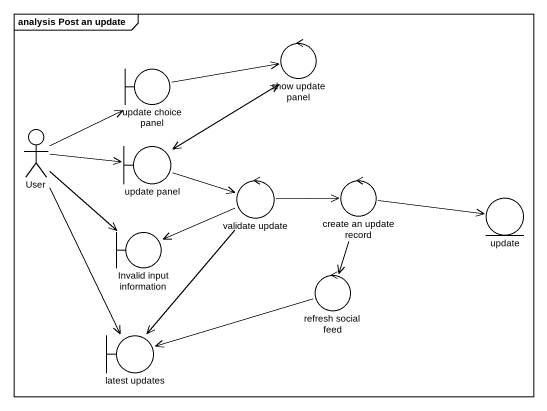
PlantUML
@startuml
mainframe analysis Post an update
boundary "update choice panel" as update_choice_panel
control "show update panel" as show_update_panel
actor User
boundary "update panel" as update_panel
control "validate update" as validate_update
control "create an update record" as create_an_update_record
entity update
boundary "Invalid input information" as Invalid_input_information
control "refresh social feed" as refresh_social_feed
boundary "latest updates" as latest_updates
update_choice_panel -right-> show_update_panel
show_update_panel --> update_panel
User -up-> update_choice_panel
User -right-> update_panel
User --> Invalid_input_information
User --> latest_updates
update_panel -up-> show_update_panel
update_panel -right-> validate_update
validate_update -right-> create_an_update_record
validate_update -left-> Invalid_input_information
validate_update --> latest_updates
create_an_update_record -right-> update
create_an_update_record --> refresh_social_feed
refresh_social_feed -left-> latest_updates
@enduml
